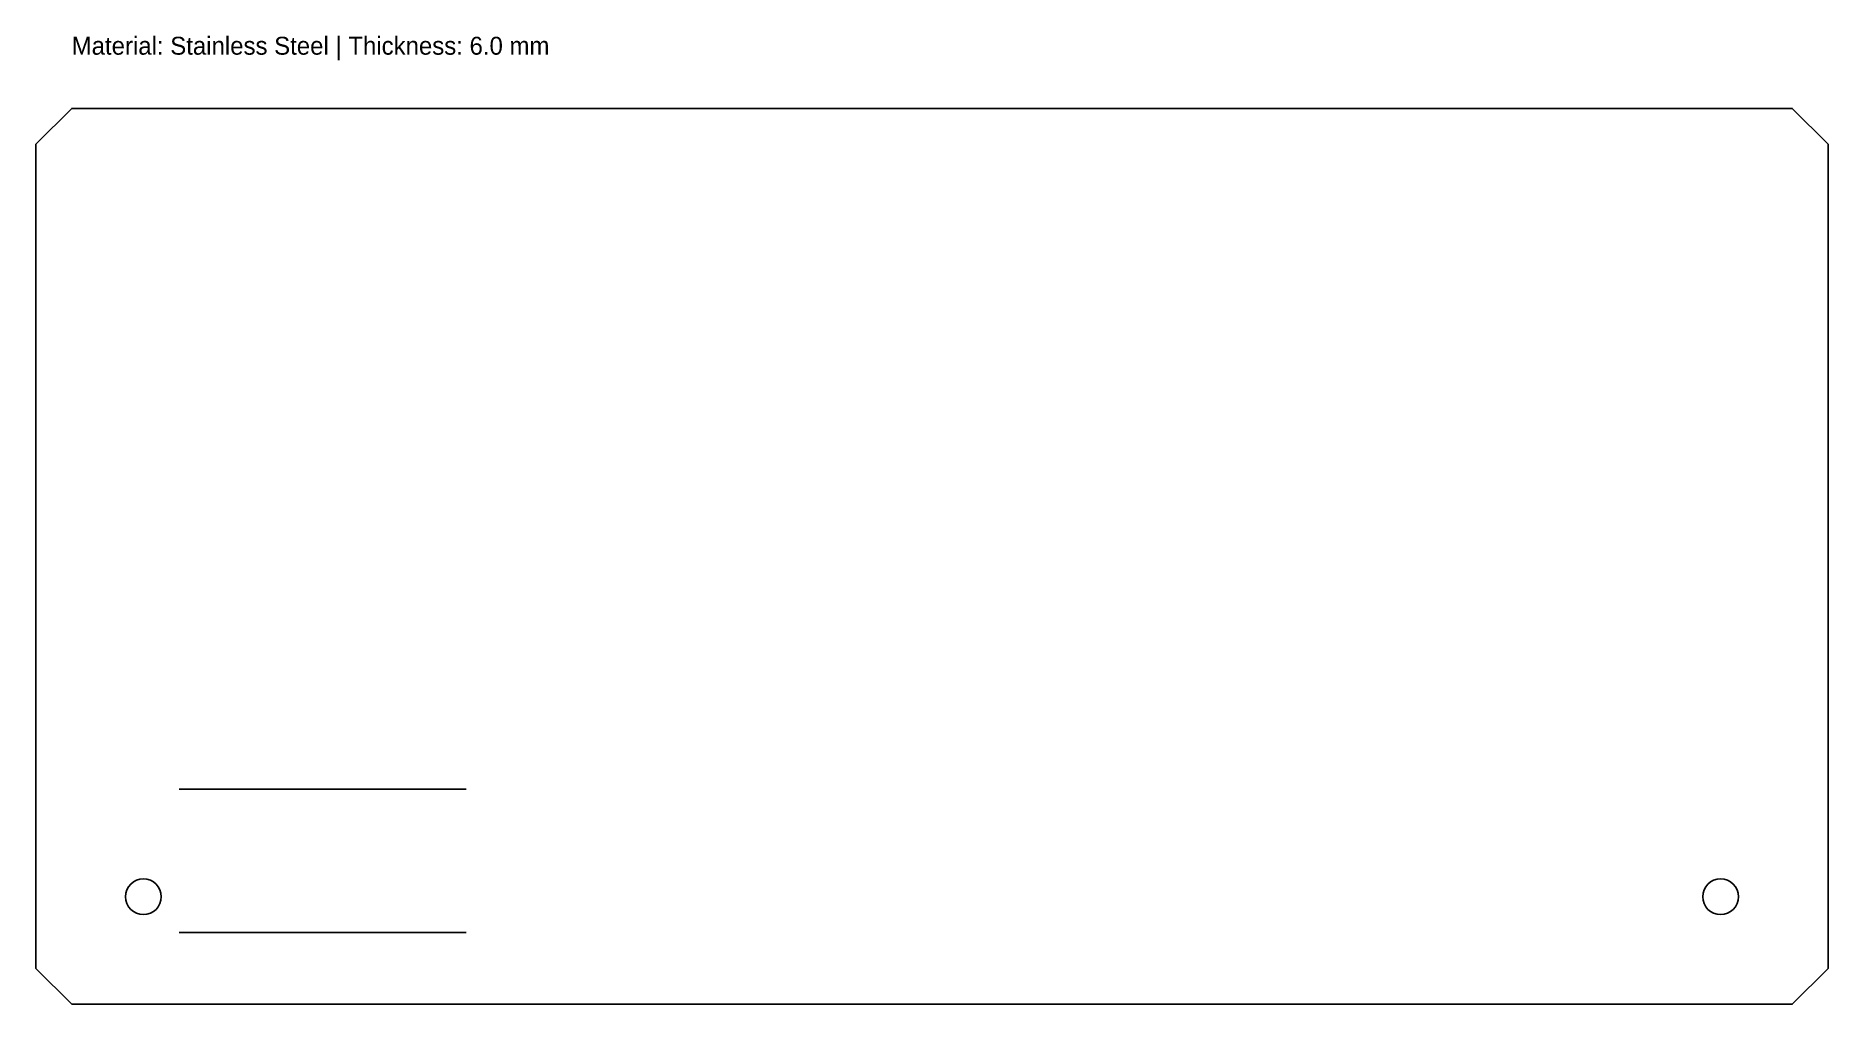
# Model space of a CAD drawing. Header units: metres. Extents: x 0 to 500, y 0 to 270.
import ezdxf

# ---------------------------------------------------------------- set-up
doc = ezdxf.new("R2010")
doc.units = ezdxf.units.M

msp = doc.modelspace()

# ---------------------------------------------------------------- linework, layer by layer
at = {"linetype": 'CONTINUOUS'}
for p, q in [((40, 60), (120, 60)), ((40, 20), (120, 20))]:
    msp.add_line(p, q, dxfattribs=at)
msp.add_lwpolyline([(10, 0), (490, 0), (500, 10), (500, 240), (490, 250), (10, 250), (0, 240), (0, 10)], close=True)
for centre in [(30, 30), (470, 30)]:
    msp.add_circle(centre, 5)

# ---------------------------------------------------------------- texts
at = {"layer": 'NOTES'}
msp.add_text('Material: Stainless Steel | Thickness: 6.0 mm', height=5, dxfattribs=at).set_placement((10, 265))

doc.saveas('drawing.dxf')
